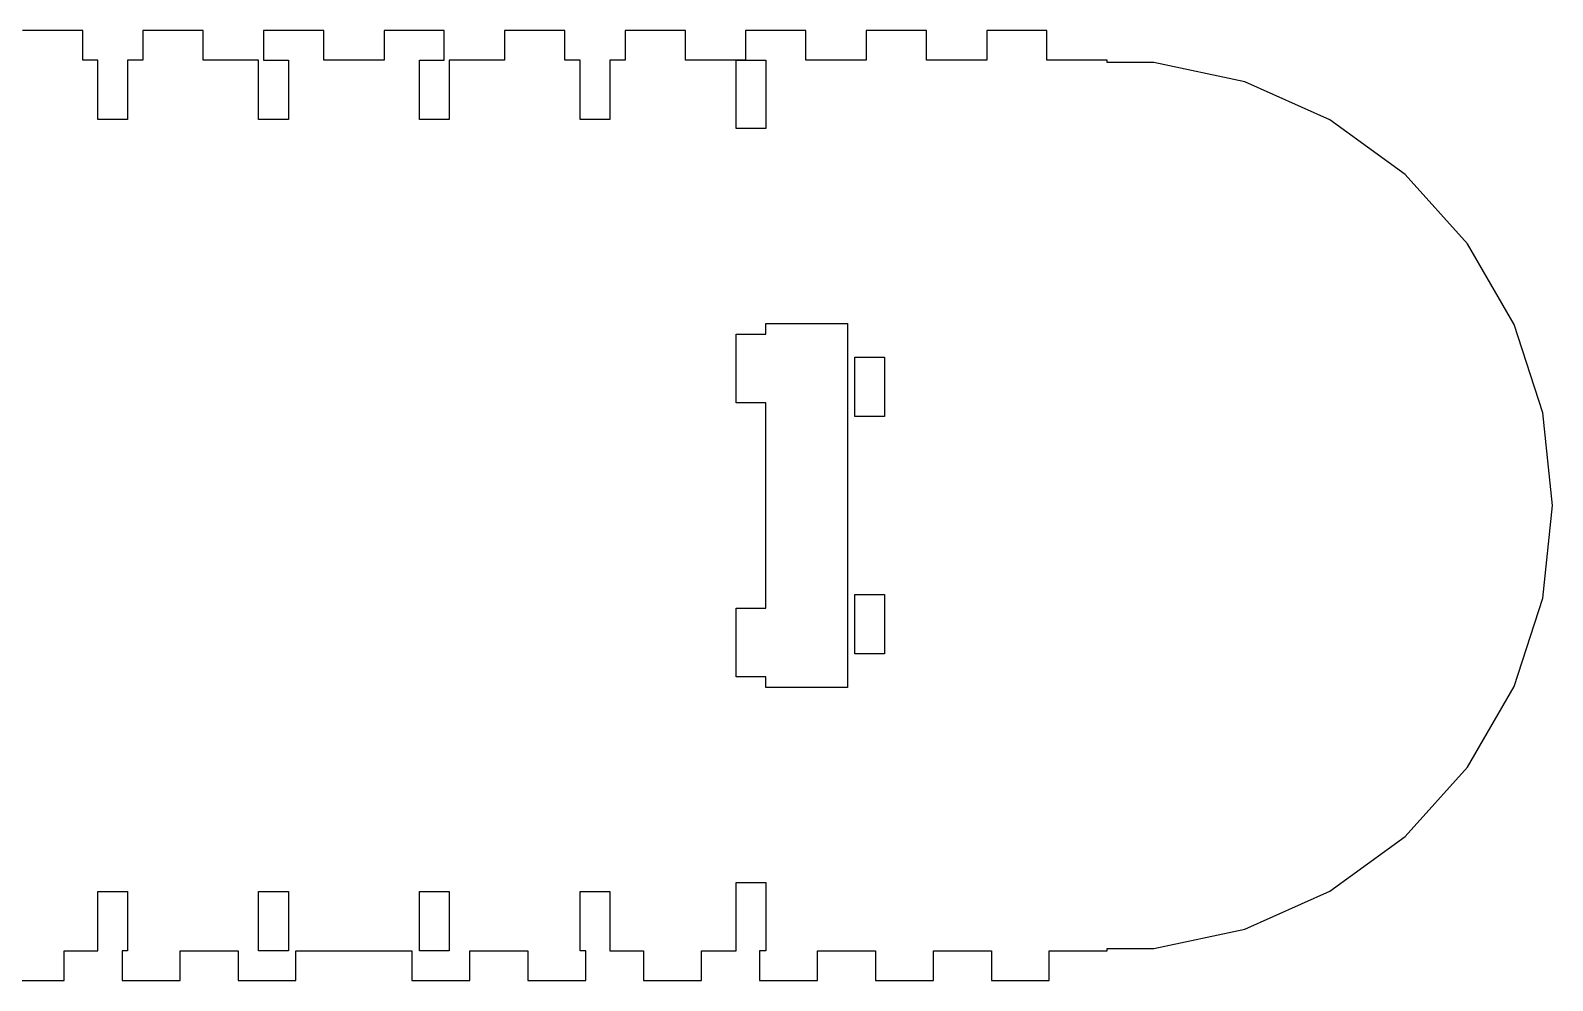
# Model space of a CAD drawing. Header units: metres. Extents: x -86 to 563, y 0 to 788.
# Drawn here: x 121.9 to 327, y 130 to 258 of the extents above; entities that cross this region are included whole.
import ezdxf

# ---------------------------------------------------------------- set-up
doc = ezdxf.new("R2010")
doc.units = ezdxf.units.M

msp = doc.modelspace()

# ---------------------------------------------------------------- linework, layer by layer
for p, q in [((128.96, 258), (120.84, 258)), ((128.96, 254), (128.96, 258)), ((145.2, 258), (137.08, 258)), ((137.08, 258), (137.08, 254)), ((145.2, 254), (145.2, 258)), ((161.44, 258), (153.32, 258)), ((153.32, 258), (153.32, 254)), ((161.44, 254), (161.44, 258)), ((177.68, 258), (169.56, 258)), ((169.56, 258), (169.56, 254)), ((177.68, 254), (177.68, 258)), ((193.92, 258), (185.8, 258)), ((185.8, 258), (185.8, 254)), ((193.92, 254), (193.92, 258)), ((210.16, 258), (202.04, 258)), ((202.04, 258), (202.04, 254)), ((210.16, 254), (210.16, 258)), ((226.4, 258), (218.28, 258)), ((218.28, 258), (218.28, 254)), ((226.4, 254), (226.4, 258)), ((242.64, 258), (234.52, 258)), ((234.52, 258), (234.52, 254)), ((242.64, 254), (242.64, 258)), ((258.88, 258), (250.76, 258)), ((250.76, 258), (250.76, 254)), ((258.88, 254), (258.88, 258)), ((131, 254), (128.96, 254)), ((131, 246), (131, 254)), ((137.08, 254), (135, 254)), ((135, 254), (135, 246)), ((152.667, 254), (145.2, 254)), ((152.667, 246), (152.667, 254)), ((153.32, 254), (156.667, 254)), ((156.667, 254), (156.667, 246)), ((169.56, 254), (161.44, 254)), ((174.333, 246), (174.333, 254)), ((174.333, 254), (177.68, 254)), ((185.8, 254), (178.333, 254)), ((178.333, 254), (178.333, 246)), ((196, 254), (193.92, 254)), ((196, 246), (196, 254)), ((202.04, 254), (200, 254)), ((200, 254), (200, 246)), ((218.28, 254), (210.16, 254)), ((217, 244.769), (217, 254)), ((217, 254), (221, 254)), ((221, 254), (221, 244.769)), ((234.52, 254), (226.4, 254)), ((250.76, 254), (242.64, 254)), ((267, 254), (258.88, 254)), ((267, 253.671), (267, 254)), ((273.272, 253.671), (267, 253.671)), ((285.541, 251.063), (273.272, 253.671)), ((297, 245.962), (285.541, 251.063)), ((135, 246), (131, 246)), ((156.667, 246), (152.667, 246)), ((178.333, 246), (174.333, 246)), ((200, 246), (196, 246)), ((221, 244.769), (217, 244.769)), ((307.148, 238.589), (297, 245.962)), ((315.541, 229.267), (307.148, 238.589)), ((321.813, 218.404), (315.541, 229.267)), ((221, 217.077), (221, 218.5)), ((221, 218.5), (232, 218.5)), ((232, 218.5), (232, 169.5)), ((325.689, 206.475), (321.813, 218.404)), ((217, 207.846), (217, 217.077)), ((217, 217.077), (221, 217.077)), ((233, 206), (233, 214)), ((233, 214), (237, 214)), ((237, 214), (237, 206)), ((221, 207.846), (217, 207.846)), ((221, 180.154), (221, 207.846)), ((237, 206), (233, 206)), ((327, 194), (325.689, 206.475)), ((325.689, 181.525), (327, 194)), ((233, 174), (233, 182)), ((233, 182), (237, 182)), ((237, 182), (237, 174)), ((321.813, 169.596), (325.689, 181.525)), ((217, 170.923), (217, 180.154)), ((217, 180.154), (221, 180.154)), ((237, 174), (233, 174)), ((221, 170.923), (217, 170.923)), ((221, 169.5), (221, 170.923)), ((232, 169.5), (221, 169.5)), ((315.541, 158.733), (321.813, 169.596)), ((307.148, 149.411), (315.541, 158.733)), ((297, 142.038), (307.148, 149.411)), ((131, 134), (131, 142)), ((131, 142), (135, 142)), ((135, 142), (135, 134)), ((152.667, 134), (152.667, 142)), ((152.667, 142), (156.667, 142)), ((156.667, 142), (156.667, 134)), ((174.333, 134), (174.333, 142)), ((174.333, 142), (178.333, 142)), ((178.333, 142), (178.333, 134)), ((196, 134), (196, 142)), ((196, 142), (200, 142)), ((200, 142), (200, 134)), ((217, 134), (217, 143.231)), ((217, 143.231), (221, 143.231)), ((221, 143.231), (221, 134)), ((285.541, 136.937), (297, 142.038)), ((273.272, 134.329), (285.541, 136.937)), ((126.462, 130), (126.462, 134)), ((126.462, 134), (131, 134)), ((135, 134), (134.269, 134)), ((134.269, 134), (134.269, 130)), ((142.077, 130), (142.077, 134)), ((142.077, 134), (149.885, 134)), ((149.885, 134), (149.885, 130)), ((156.667, 134), (152.667, 134)), ((157.692, 130), (157.692, 134)), ((157.692, 134), (173.308, 134)), ((173.308, 134), (173.308, 130)), ((178.333, 134), (174.333, 134)), ((181.115, 130), (181.115, 134)), ((181.115, 134), (188.923, 134)), ((188.923, 134), (188.923, 130)), ((196.731, 134), (196, 134)), ((196.731, 130), (196.731, 134)), ((200, 134), (204.538, 134)), ((204.538, 134), (204.538, 130)), ((212.346, 130), (212.346, 134)), ((212.346, 134), (217, 134)), ((221, 134), (220.154, 134)), ((220.154, 134), (220.154, 130)), ((227.962, 130), (227.962, 134)), ((227.962, 134), (235.769, 134)), ((235.769, 134), (235.769, 130)), ((243.577, 130), (243.577, 134)), ((243.577, 134), (251.385, 134)), ((251.385, 134), (251.385, 130)), ((259.192, 130), (259.192, 134)), ((259.192, 134), (267, 134)), ((267, 134), (267, 134.329)), ((267, 134.329), (273.272, 134.329)), ((118.654, 130), (126.462, 130)), ((134.269, 130), (142.077, 130)), ((149.885, 130), (157.692, 130)), ((173.308, 130), (181.115, 130)), ((188.923, 130), (196.731, 130)), ((204.538, 130), (212.346, 130)), ((220.154, 130), (227.962, 130)), ((235.769, 130), (243.577, 130)), ((251.385, 130), (259.192, 130))]:
    msp.add_line(p, q)

doc.saveas('drawing.dxf')
